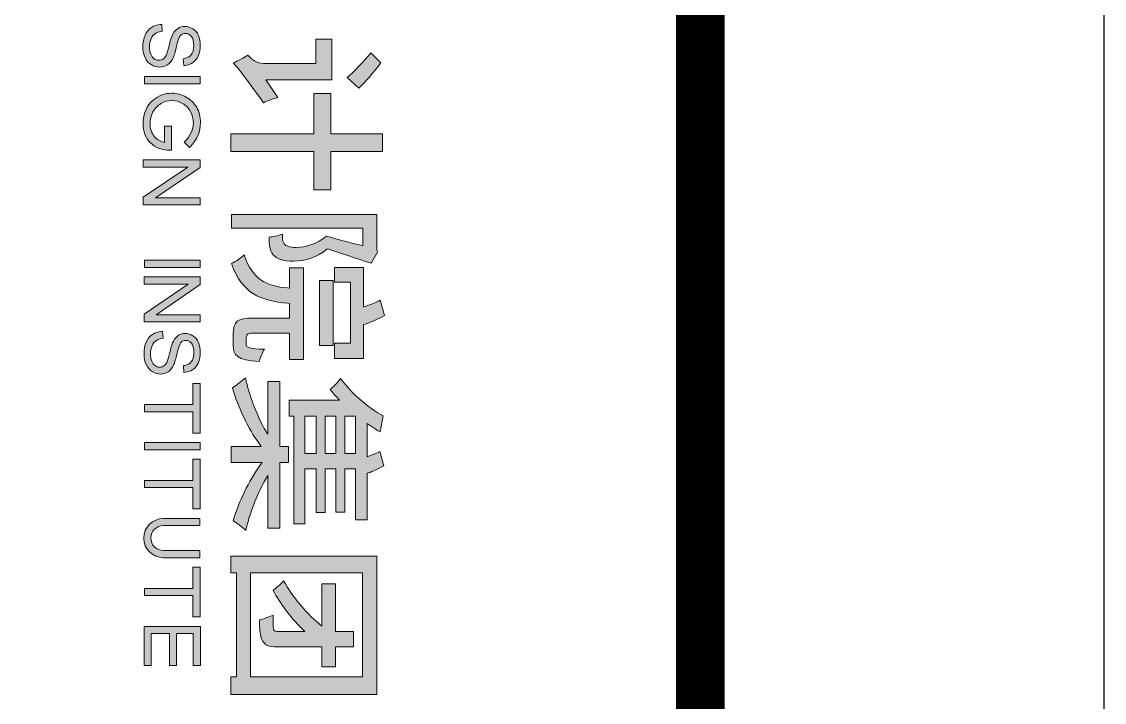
# Model space of a CAD drawing. Header units: millimetres. Extents: x 434053 to 1059003, y -2417481 to 936527.
# Drawn here: x 557161 to 558501, y -1955843 to -1955000 of the extents above; entities that cross this region are included whole.
import ezdxf

# ---------------------------------------------------------------- set-up
doc = ezdxf.new("R2010")
doc.units = ezdxf.units.MM
doc.header["$LTSCALE"] = 1000
doc.header["$MEASUREMENT"] = 0
for name, color, linetype in [('_U+56FE_U+5C42 1', 7, 'Continuous'), ('A-ANNO-TTLB', 7, 'Continuous'), ('图框层', 3, 'Continuous')]:
    doc.layers.add(name, color=color, linetype=linetype)

# ---------------------------------------------------------------- blocks, each defined once
blk = doc.blocks.new('asdfgafglogo2021h')
at = {"layer": '_U+56FE_U+5C42 1'}
h = blk.add_hatch(color=256, dxfattribs=at)
h.dxf.hatch_style = 2
h.paths.add_polyline_path([(395617.2, -17781.4), (395617.2, -17575.7), (395517.9, -17575.7), (395517.9, -17533.8), (395617.2, -17533.8), (395617.2, -17405.9), (395660.8, -17405.9), (395660.8, -17533.8), (395756, -17533.8), (395756, -17575.7), (395660.8, -17575.7), (395660.8, -17781.4)])
edge = h.paths.add_edge_path()
edge.add_spline(control_points=[(395441.6, -17775.5), (395436.7, -17763.8), (395428.7, -17749), (395422.4, -17739.5), (395433, -17731), (395443, -17716.9), (395443, -17700), (395443, -17700), (395443, -17570.8), (395443, -17570.8), (395443, -17570.8), (395382.6, -17570.8), (395382.6, -17570.8), (395382.6, -17570.8), (395382.6, -17531.3), (395382.6, -17531.3), (395382.6, -17531.3), (395483.7, -17531.3), (395483.7, -17531.3), (395483.7, -17531.3), (395483.7, -17694.9), (395483.7, -17694.9), (395483.7, -17694.9), (395527.6, -17664.8), (395527.6, -17664.8), (395530.7, -17676.7), (395535.8, -17691.2), (395540.3, -17700.6), (395474.4, -17748.2), (395452.1, -17764.9), (395441.6, -17775.5)], knot_values=[0, 0, 0, 0, 1, 1, 1, 2, 2, 2, 3, 3, 3, 4, 4, 4, 5, 5, 5, 6, 6, 6, 7, 7, 7, 8, 8, 8, 9, 9, 9, 10, 10, 10, 10], degree=3, periodic=0)
edge = h.paths.add_edge_path()
edge.add_spline(control_points=[(395477.9, -17493.4), (395463.3, -17475.9), (395438.1, -17452.7), (395417.1, -17434.8), (395417.1, -17434.8), (395441.6, -17410), (395441.6, -17410), (395465.5, -17428.8), (395490.8, -17449.3), (395504.4, -17464.5), (395504.4, -17464.5), (395477.9, -17493.4), (395477.9, -17493.4)], knot_values=[0, 0, 0, 0, 1, 1, 1, 2, 2, 2, 3, 3, 3, 4, 4, 4, 4], degree=3, periodic=0)
h = blk.add_hatch(color=256, dxfattribs=at)
h.dxf.hatch_style = 2
edge = h.paths.add_edge_path()
edge.add_spline(control_points=[(395903.4, -17543.5), (395903.4, -17543.5), (395901.8, -17541.5), (395901.8, -17541.5), (395901.8, -17541.5), (395902.7, -17539.1), (395902.7, -17539.1), (395913.3, -17509.5), (395926.3, -17470.6), (395937.5, -17434.5), (395937.5, -17434.5), (395910.2, -17418.7), (395910.2, -17418.7), (395910.2, -17418.7), (395903.8, -17420.4), (395903.8, -17420.4), (395903.8, -17420.4), (395817.1, -17420.4), (395817.1, -17420.4), (395817.1, -17420.4), (395817.1, -17780.2), (395817.1, -17780.2), (395817.1, -17780.2), (395850.7, -17780.2), (395850.7, -17780.2), (395850.7, -17780.2), (395850.7, -17454.9), (395850.7, -17454.9), (395850.7, -17454.9), (395894.5, -17454.9), (395894.5, -17454.9), (395894.5, -17454.9), (395893.1, -17460.7), (395893.1, -17460.7), (395886.3, -17488.6), (395878.5, -17520.2), (395870.6, -17544.3), (395889.4, -17568.5), (395898.6, -17593.6), (395898.6, -17621), (395898.6, -17635.7), (395895.7, -17645.1), (395889.6, -17649.6), (395885.9, -17652.4), (395881.3, -17653.8), (395876.2, -17653.8), (395876.2, -17653.8), (395873, -17654), (395871.3, -17654), (395869.5, -17654), (395867.7, -17654), (395865.5, -17653.9), (395869.9, -17664.5), (395872.5, -17676.9), (395873.2, -17686.4), (395875.1, -17686.4), (395877.1, -17686.5), (395879, -17686.5), (395884.6, -17686.5), (395889.8, -17686.2), (395894.3, -17685.4), (395904.4, -17683.7), (395910.8, -17681.3), (395915.9, -17677.2), (395927.3, -17668.7), (395932.6, -17652.5), (395932.6, -17626.4), (395932.6, -17595.8), (395923.3, -17569.5), (395903.4, -17543.5)], knot_values=[0, 0, 0, 0, 1, 1, 1, 2, 2, 2, 3, 3, 3, 4, 4, 4, 5, 5, 5, 6, 6, 6, 7, 7, 7, 8, 8, 8, 9, 9, 9, 10, 10, 10, 11, 11, 11, 12, 12, 12, 13, 13, 13, 14, 14, 14, 15, 15, 15, 16, 16, 16, 17, 17, 17, 18, 18, 18, 19, 19, 19, 20, 20, 20, 21, 21, 21, 22, 22, 22, 23, 23, 23, 23], degree=3, periodic=0)
h = blk.add_hatch(color=256, dxfattribs=at)
h.dxf.hatch_style = 2
edge = h.paths.add_edge_path()
edge.add_spline(control_points=[(395980.5, -17524.9), (395980.5, -17524.9), (395984.4, -17524.9), (395984.4, -17524.9), (395984.4, -17524.9), (395984.4, -17485.5), (395984.4, -17485.5), (395984.4, -17485.5), (396136.1, -17485.5), (396136.1, -17485.5), (396136.1, -17485.5), (396136.1, -17524.9), (396136.1, -17524.9), (396136.1, -17524.9), (396141.2, -17524.9), (396141.2, -17524.9), (396141.2, -17524.9), (396141.2, -17524.8), (396141.2, -17524.8), (396141.2, -17524.8), (396173.9, -17524.8), (396173.9, -17524.8), (396173.9, -17524.8), (396173.9, -17452.7), (396173.9, -17452.7), (396173.9, -17452.7), (396089.4, -17452.7), (396089.4, -17452.7), (396089.4, -17452.7), (396088.4, -17449.3), (396088.4, -17449.3), (396084.3, -17435.4), (396075.9, -17416.4), (396067.1, -17401), (396067.1, -17401), (396029.4, -17411.6), (396029.4, -17411.6), (396035.1, -17423.2), (396040.2, -17435.4), (396044, -17446.5), (396044, -17446.5), (396046.1, -17452.7), (396046.1, -17452.7), (396046.1, -17452.7), (395948.2, -17452.7), (395948.2, -17452.7), (395948.2, -17452.7), (395948.2, -17524.8), (395948.2, -17524.8), (395948.2, -17524.8), (395980.5, -17524.8), (395980.5, -17524.8), (395980.5, -17524.8), (395980.5, -17524.9), (395980.5, -17524.9)], knot_values=[0, 0, 0, 0, 1, 1, 1, 2, 2, 2, 3, 3, 3, 4, 4, 4, 5, 5, 5, 6, 6, 6, 7, 7, 7, 8, 8, 8, 9, 9, 9, 10, 10, 10, 11, 11, 11, 12, 12, 12, 13, 13, 13, 14, 14, 14, 15, 15, 15, 16, 16, 16, 17, 17, 17, 18, 18, 18, 18], degree=3, periodic=0)
h = blk.add_hatch(color=256, dxfattribs=at)
h.dxf.hatch_style = 2
edge = h.paths.add_edge_path()
edge.add_spline(control_points=[(396391.8, -17780.6), (396391.8, -17780.6), (396391.8, -17706.2), (396391.8, -17706.2), (396391.8, -17706.2), (396384.4, -17711.5), (396384.4, -17711.5), (396345.9, -17739.1), (396294.6, -17763.7), (396246.4, -17777.7), (396240.2, -17768.3), (396230.5, -17755.5), (396221.6, -17745.5), (396264.8, -17735.5), (396310.1, -17718.7), (396347.1, -17698.8), (396347.1, -17698.8), (396361.3, -17689.9), (396361.3, -17689.9), (396361.3, -17689.9), (396230.8, -17689.9), (396230.8, -17689.9), (396230.8, -17689.9), (396230.8, -17660), (396230.8, -17660), (396230.8, -17660), (396391.8, -17660), (396391.8, -17660), (396391.8, -17660), (396391.8, -17638.9), (396391.8, -17638.9), (396391.8, -17638.9), (396431.2, -17638.9), (396431.2, -17638.9), (396431.2, -17638.9), (396431.2, -17660), (396431.2, -17660), (396431.2, -17660), (396593.5, -17660), (396593.5, -17660), (396593.5, -17660), (396593.5, -17689.9), (396593.5, -17689.9), (396593.5, -17689.9), (396463.1, -17689.9), (396463.1, -17689.9), (396463.1, -17689.9), (396478.7, -17698.8), (396478.7, -17698.8), (396512.6, -17717.8), (396556.1, -17734.3), (396599.2, -17744.5), (396590.7, -17753.6), (396581.3, -17765.9), (396575.6, -17775.6), (396528.2, -17761.7), (396477.3, -17737.2), (396438.7, -17709.4), (396438.7, -17709.4), (396431.2, -17704.1), (396431.2, -17704.1), (396431.2, -17704.1), (396431.2, -17780.6), (396431.2, -17780.6), (396431.2, -17780.6), (396391.8, -17780.6), (396391.8, -17780.6)], knot_values=[0, 0, 0, 0, 1, 1, 1, 2, 2, 2, 3, 3, 3, 4, 4, 4, 5, 5, 5, 6, 6, 6, 7, 7, 7, 8, 8, 8, 9, 9, 9, 10, 10, 10, 11, 11, 11, 12, 12, 12, 13, 13, 13, 14, 14, 14, 15, 15, 15, 16, 16, 16, 17, 17, 17, 18, 18, 18, 19, 19, 19, 20, 20, 20, 21, 21, 21, 22, 22, 22, 22], degree=3, periodic=0)
edge = h.paths.add_edge_path()
edge.add_spline(control_points=[(396276.7, -17637), (396276.7, -17637), (396276.7, -17512.9), (396276.7, -17512.9), (396276.7, -17512.9), (396268.9, -17519.8), (396268.9, -17519.8), (396262.8, -17525.3), (396256.6, -17530.5), (396250.4, -17535.7), (396243.1, -17526.9), (396232.5, -17516.5), (396223.2, -17509.8), (396261.1, -17481.6), (396294.3, -17443.7), (396315.5, -17404.4), (396315.5, -17404.4), (396355.6, -17412), (396355.6, -17412), (396350.4, -17420.4), (396345, -17428.7), (396339.3, -17437), (396339.3, -17437), (396334.3, -17444.4), (396334.3, -17444.4), (396334.3, -17444.4), (396417, -17444.4), (396417, -17444.4), (396417, -17444.4), (396414.7, -17438.1), (396414.7, -17438.1), (396411.6, -17429.5), (396407.9, -17420.8), (396404.1, -17412.9), (396404.1, -17412.9), (396439.5, -17403), (396439.5, -17403), (396446.8, -17416.2), (396453.4, -17430.2), (396457.2, -17441.2), (396457.2, -17441.2), (396458.2, -17444.4), (396458.2, -17444.4), (396458.2, -17444.4), (396573.2, -17444.4), (396573.2, -17444.4), (396573.2, -17444.4), (396573.2, -17472.7), (396573.2, -17472.7), (396573.2, -17472.7), (396447, -17472.7), (396447, -17472.7), (396447, -17472.7), (396447, -17499.4), (396447, -17499.4), (396447, -17499.4), (396554.6, -17499.4), (396554.6, -17499.4), (396554.6, -17499.4), (396554.6, -17521.9), (396554.6, -17521.9), (396554.6, -17521.9), (396447, -17521.9), (396447, -17521.9), (396447, -17521.9), (396447, -17547.9), (396447, -17547.9), (396447, -17547.9), (396555, -17547.9), (396555, -17547.9), (396555, -17547.9), (396555, -17570.3), (396555, -17570.3), (396555, -17570.3), (396447, -17570.3), (396447, -17570.3), (396447, -17570.3), (396447, -17597.9), (396447, -17597.9), (396447, -17597.9), (396583.1, -17597.9), (396583.1, -17597.9), (396583.1, -17597.9), (396583.1, -17625.8), (396583.1, -17625.8), (396583.1, -17625.8), (396316.2, -17625.8), (396316.2, -17625.8), (396316.2, -17625.8), (396316.2, -17637), (396316.2, -17637), (396316.2, -17637), (396276.7, -17637), (396276.7, -17637)], knot_values=[0, 0, 0, 0, 1, 1, 1, 2, 2, 2, 3, 3, 3, 4, 4, 4, 5, 5, 5, 6, 6, 6, 7, 7, 7, 8, 8, 8, 9, 9, 9, 10, 10, 10, 11, 11, 11, 12, 12, 12, 13, 13, 13, 14, 14, 14, 15, 15, 15, 16, 16, 16, 17, 17, 17, 18, 18, 18, 19, 19, 19, 20, 20, 20, 21, 21, 21, 22, 22, 22, 23, 23, 23, 24, 24, 24, 25, 25, 25, 26, 26, 26, 27, 27, 27, 28, 28, 28, 29, 29, 29, 30, 30, 30, 31, 31, 31, 31], degree=3, periodic=0)
h.paths.add_polyline_path([(396316.2, -17597.9), (396409.2, -17597.9), (396409.2, -17570.3), (396316.2, -17570.3)])
h.paths.add_polyline_path([(396316.2, -17547.9), (396409.2, -17547.9), (396409.2, -17521.9), (396316.2, -17521.9)])
h.paths.add_polyline_path([(396316.2, -17499.4), (396409.2, -17499.4), (396409.2, -17472.7), (396316.2, -17472.7)])
h = blk.add_hatch(color=256, dxfattribs=at)
h.dxf.hatch_style = 2
h.paths.add_polyline_path([(396961.6, -17781.8), (396961.6, -17767.3), (396704.3, -17767.3), (396704.3, -17781.8), (396662.8, -17781.8), (396662.8, -17420), (397005.6, -17420), (397005.6, -17781.8)])
h.paths.add_polyline_path([(396704.3, -17732.5), (396961.6, -17732.5), (396961.6, -17455.7), (396704.3, -17455.7)])
edge = h.paths.add_edge_path()
edge.add_spline(control_points=[(396820.9, -17710.7), (396818.6, -17700.2), (396813.8, -17687.1), (396808.9, -17676.5), (396815.3, -17676.8), (396821.4, -17676.9), (396826.5, -17676.9), (396831.9, -17676.9), (396836.1, -17676.7), (396838.5, -17676.6), (396838.5, -17676.6), (396838.5, -17676.6), (396838.6, -17676.6), (396843.6, -17676.6), (396849.8, -17675.3), (396849.8, -17665.7), (396849.8, -17665.7), (396849.8, -17598.4), (396849.8, -17598.4), (396849.8, -17598.4), (396841.8, -17606.5), (396841.8, -17606.5), (396814.9, -17633.4), (396780.9, -17658.9), (396748.1, -17677), (396742.3, -17669.2), (396733, -17658.8), (396724.2, -17650.8), (396763.6, -17628.8), (396801.8, -17597.4), (396829.7, -17564), (396829.7, -17564), (396836.2, -17556.3), (396836.2, -17556.3), (396836.2, -17556.3), (396731.5, -17556.3), (396731.5, -17556.3), (396731.5, -17556.3), (396731.5, -17522.2), (396731.5, -17522.2), (396731.5, -17522.2), (396849.8, -17522.2), (396849.8, -17522.2), (396849.8, -17522.2), (396849.8, -17477.5), (396849.8, -17477.5), (396849.8, -17477.5), (396887.6, -17477.5), (396887.6, -17477.5), (396887.6, -17477.5), (396887.6, -17522.2), (396887.6, -17522.2), (396887.6, -17522.2), (396937.3, -17522.2), (396937.3, -17522.2), (396937.3, -17522.2), (396937.3, -17556.3), (396937.3, -17556.3), (396937.3, -17556.3), (396887.6, -17556.3), (396887.6, -17556.3), (396887.6, -17556.3), (396887.6, -17666.1), (396887.6, -17666.1), (396887.6, -17688.5), (396884.2, -17696.8), (396872.4, -17702.9), (396859.9, -17709.7), (396842.4, -17710.6), (396820.9, -17710.7)], knot_values=[0, 0, 0, 0, 1, 1, 1, 2, 2, 2, 3, 3, 3, 4, 4, 4, 5, 5, 5, 6, 6, 6, 7, 7, 7, 8, 8, 8, 9, 9, 9, 10, 10, 10, 11, 11, 11, 12, 12, 12, 13, 13, 13, 14, 14, 14, 15, 15, 15, 16, 16, 16, 17, 17, 17, 18, 18, 18, 19, 19, 19, 20, 20, 20, 21, 21, 21, 22, 22, 22, 23, 23, 23, 23], degree=3, periodic=0)
h = blk.add_hatch(color=256, dxfattribs=at)
h.dxf.hatch_style = 2
h.paths.add_polyline_path([(396141.2, -17528.4), (396136.1, -17528.4), (396136.1, -17528.4), (395984.4, -17528.4), (395984.4, -17528.4), (395980.5, -17528.4), (395980.5, -17561.7), (396141.2, -17561.7)])
h = blk.add_hatch(color=256, dxfattribs=at)
h.dxf.hatch_style = 2
edge = h.paths.add_edge_path()
edge.add_spline(control_points=[(396150.8, -17698.5), (396149.9, -17734.3), (396147.7, -17743.6), (396137.2, -17743.6), (396137.2, -17743.6), (396122.3, -17743.6), (396122.3, -17743.6), (396111, -17743.6), (396111, -17735.3), (396111, -17725.7), (396111, -17725.7), (396111, -17636.1), (396111, -17636.1), (396111, -17636.1), (396176, -17636.1), (396176, -17636.1), (396176, -17636.1), (396176, -17601.7), (396176, -17601.7), (396176, -17601.7), (395949.5, -17601.7), (395949.5, -17601.7), (395949.5, -17601.7), (395949.5, -17636.1), (395949.5, -17636.1), (395949.5, -17636.1), (395999.6, -17636.1), (395999.6, -17636.1), (395999.6, -17636.1), (395999.1, -17641.3), (395999.1, -17641.3), (395994.2, -17693), (395978.9, -17727.5), (395917.3, -17748.6), (395925.2, -17757.3), (395933.9, -17769.7), (395938.7, -17780.2), (396012.7, -17753.3), (396030.9, -17708.3), (396036.9, -17640.4), (396036.9, -17640.4), (396037.3, -17636.1), (396037.3, -17636.1), (396037.3, -17636.1), (396073.6, -17636.1), (396073.6, -17636.1), (396073.6, -17636.1), (396073.6, -17725.3), (396073.6, -17725.3), (396073.6, -17765.7), (396081.5, -17775.6), (396113.6, -17775.6), (396113.6, -17775.6), (396142.2, -17775.6), (396142.2, -17775.6), (396165.4, -17775.6), (396177.4, -17765.9), (396181.5, -17711.4), (396171.7, -17708.3), (396159.8, -17703.8), (396150.8, -17698.5)], knot_values=[0, 0, 0, 0, 1, 1, 1, 2, 2, 2, 3, 3, 3, 4, 4, 4, 5, 5, 5, 6, 6, 6, 7, 7, 7, 8, 8, 8, 9, 9, 9, 10, 10, 10, 11, 11, 11, 12, 12, 12, 13, 13, 13, 14, 14, 14, 15, 15, 15, 16, 16, 16, 17, 17, 17, 18, 18, 18, 19, 19, 19, 20, 20, 20, 20], degree=3, periodic=0)
h = blk.add_hatch(color=256, dxfattribs=at)
h.dxf.hatch_style = 2
edge = h.paths.add_edge_path()
edge.add_spline(control_points=[(395429.6, -17924.6), (395424.3, -17922), (395414.4, -17919.1), (395400.3, -17915.8), (395385.9, -17912.4), (395377.3, -17909.2), (395373.9, -17906), (395370.5, -17902.7), (395368.8, -17898.7), (395368.8, -17893.8), (395368.8, -17888.1), (395371.2, -17883.3), (395376, -17879.2), (395380.9, -17875.2), (395388.4, -17873.2), (395399.1, -17873.2), (395409.1, -17873.2), (395416.9, -17875.4), (395422, -17879.8), (395426.6, -17883.7), (395429.5, -17889.3), (395430.8, -17896.5), (395430.8, -17896.5), (395431.3, -17899.5), (395431.3, -17899.5), (395431.3, -17899.5), (395448.3, -17898.2), (395448.3, -17898.2), (395448.3, -17898.2), (395448, -17894.7), (395448, -17894.7), (395447.2, -17888), (395445.2, -17882.1), (395441.7, -17876.5), (395437.7, -17870.2), (395431.9, -17865.3), (395424.4, -17862), (395416.9, -17858.7), (395408.2, -17857.1), (395398.4, -17857.1), (395389.5, -17857.1), (395381.3, -17858.6), (395374, -17861.8), (395366.7, -17864.9), (395361.1, -17869.5), (395357.3, -17875.6), (395353.6, -17881.6), (395351.7, -17888.1), (395351.7, -17895), (395351.7, -17901.4), (395353.2, -17907), (395356.3, -17912.1), (395359.4, -17917.2), (395364.1, -17921.5), (395370.5, -17925), (395375.3, -17927.6), (395383.7, -17930.4), (395396.1, -17933.6), (395408.1, -17936.5), (395416, -17938.8), (395419.6, -17940.2), (395425, -17942.4), (395429, -17945.1), (395431.4, -17948.3), (395433.8, -17951.5), (395435.1, -17955.3), (395435.1, -17959.6), (395435.1, -17963.8), (395433.8, -17967.8), (395431.3, -17971.4), (395428.8, -17975), (395425, -17977.8), (395419.9, -17979.9), (395414.9, -17981.9), (395409, -17982.9), (395402.4, -17982.9), (395394.9, -17982.9), (395388.1, -17981.6), (395382.1, -17978.9), (395376.2, -17976.2), (395371.7, -17972.6), (395368.9, -17968.2), (395366.4, -17964.5), (395364.8, -17959.8), (395363.8, -17954.3), (395363.8, -17954.3), (395363.2, -17951.2), (395363.2, -17951.2), (395363.2, -17951.2), (395346.5, -17952.7), (395346.5, -17952.7), (395346.5, -17952.7), (395346.8, -17956.2), (395346.8, -17956.2), (395347.5, -17964), (395349.9, -17971.2), (395353.9, -17977.5), (395358.6, -17984.9), (395364.8, -17990.2), (395373, -17993.9), (395381, -17997.5), (395391.1, -17999.3), (395403.1, -17999.3), (395412.6, -17999.3), (395421.2, -17997.5), (395428.7, -17993.9), (395436.3, -17990.3), (395442.1, -17985.2), (395446.1, -17978.8), (395450.1, -17972.4), (395452.2, -17965.4), (395452.2, -17958.1), (395452.2, -17950.7), (395450.3, -17944.2), (395446.7, -17938.6), (395443, -17932.9), (395437.2, -17928.2), (395429.6, -17924.6)], knot_values=[0, 0, 0, 0, 1, 1, 1, 2, 2, 2, 3, 3, 3, 4, 4, 4, 5, 5, 5, 6, 6, 6, 7, 7, 7, 8, 8, 8, 9, 9, 9, 10, 10, 10, 11, 11, 11, 12, 12, 12, 13, 13, 13, 14, 14, 14, 15, 15, 15, 16, 16, 16, 17, 17, 17, 18, 18, 18, 19, 19, 19, 20, 20, 20, 21, 21, 21, 22, 22, 22, 23, 23, 23, 24, 24, 24, 25, 25, 25, 26, 26, 26, 27, 27, 27, 28, 28, 28, 29, 29, 29, 30, 30, 30, 31, 31, 31, 32, 32, 32, 33, 33, 33, 34, 34, 34, 35, 35, 35, 36, 36, 36, 37, 37, 37, 38, 38, 38, 39, 39, 39, 39], degree=3, periodic=0)
h = blk.add_hatch(color=256, dxfattribs=at)
h.dxf.hatch_style = 2
h.paths.add_polyline_path([(395475.7, -17995.6), (395493.3, -17995.6), (395493.3, -17857.8), (395475.7, -17857.8)])
h = blk.add_hatch(color=256, dxfattribs=at)
h.dxf.hatch_style = 2
edge = h.paths.add_edge_path()
edge.add_spline(control_points=[(395598.2, -17945.3), (395598.2, -17945.3), (395638.8, -17945.3), (395638.8, -17945.3), (395636.7, -17956.1), (395631.5, -17964.8), (395623.1, -17971.3), (395614.5, -17978.1), (395604, -17981.5), (395591.8, -17981.5), (395581.4, -17981.5), (395571.7, -17979.1), (395562.9, -17974.2), (395554.4, -17969.5), (395547.5, -17962.9), (395542.5, -17954.5), (395537.4, -17946.1), (395534.9, -17937.2), (395534.9, -17927.3), (395534.9, -17918.2), (395537.3, -17909.4), (395542.1, -17901.1), (395546.9, -17892.8), (395553.6, -17886.3), (395562.6, -17881.4), (395571.1, -17876.7), (395580.3, -17874.3), (395590, -17874.3), (395607, -17874.3), (395622.7, -17881.4), (395636.7, -17895.5), (395636.7, -17895.5), (395638.4, -17897.1), (395638.4, -17897.1), (395638.4, -17897.1), (395651.5, -17884.2), (395651.5, -17884.2), (395651.5, -17884.2), (395649.8, -17882.5), (395649.8, -17882.5), (395632.1, -17865.3), (395611.8, -17856.6), (395589.5, -17856.6), (395575.8, -17856.6), (395563.3, -17859.8), (395552.3, -17866), (395541.4, -17872.1), (395532.7, -17880.8), (395526.4, -17891.8), (395520.1, -17902.8), (395516.9, -17914.9), (395516.9, -17927.6), (395516.9, -17944.8), (395522.5, -17960.1), (395533.4, -17973.2), (395547.6, -17990.1), (395567.1, -17998.7), (395591.4, -17998.7), (395611.7, -17998.7), (395628, -17992.5), (395640, -17980.1), (395651.9, -17967.8), (395657.9, -17951.1), (395658.1, -17930.3), (395658.1, -17930.3), (395658.1, -17928), (395658.1, -17928), (395658.1, -17928), (395598.2, -17928), (395598.2, -17928), (395598.2, -17928), (395598.2, -17945.3), (395598.2, -17945.3)], knot_values=[0, 0, 0, 0, 1, 1, 1, 2, 2, 2, 3, 3, 3, 4, 4, 4, 5, 5, 5, 6, 6, 6, 7, 7, 7, 8, 8, 8, 9, 9, 9, 10, 10, 10, 11, 11, 11, 12, 12, 12, 13, 13, 13, 14, 14, 14, 15, 15, 15, 16, 16, 16, 17, 17, 17, 18, 18, 18, 19, 19, 19, 20, 20, 20, 21, 21, 21, 22, 22, 22, 23, 23, 23, 24, 24, 24, 24], degree=3, periodic=0)
h = blk.add_hatch(color=256, dxfattribs=at)
h.dxf.hatch_style = 2
h.paths.add_polyline_path([(395775.6, -17968.3), (395701.1, -17857.8), (395681.8, -17857.8), (395681.8, -17998.7), (395699.8, -17998.7), (395699.8, -17888.1), (395774.4, -17998.7), (395793.6, -17998.7), (395793.6, -17857.8), (395775.6, -17857.8)])
h = blk.add_hatch(color=256, dxfattribs=at)
h.dxf.hatch_style = 2
h.paths.add_polyline_path([(395930.4, -17995.6), (395948, -17995.6), (395948, -17857.8), (395930.4, -17857.8)])
h = blk.add_hatch(color=256, dxfattribs=at)
h.dxf.hatch_style = 2
h.paths.add_polyline_path([(396065.3, -17966.2), (395990.8, -17857.8), (395971.5, -17857.8), (395971.5, -17996), (395989.5, -17996), (395989.5, -17887.5), (396064.1, -17996), (396083.3, -17996), (396083.3, -17857.8), (396065.3, -17857.8)])
h = blk.add_hatch(color=256, dxfattribs=at)
h.dxf.hatch_style = 2
edge = h.paths.add_edge_path()
edge.add_spline(control_points=[(396189.5, -17923.1), (396184.1, -17920.6), (396174.3, -17917.7), (396160.3, -17914.5), (396145.9, -17911.2), (396137.3, -17908), (396133.9, -17905), (396130.5, -17901.8), (396128.8, -17897.9), (396128.8, -17893), (396128.8, -17887.5), (396131.2, -17882.8), (396136, -17878.8), (396140.9, -17874.9), (396148.4, -17872.9), (396159.1, -17872.9), (396169.2, -17872.9), (396176.9, -17875.1), (396182.1, -17879.4), (396186.6, -17883.2), (396189.5, -17888.7), (396190.8, -17895.7), (396190.8, -17895.7), (396191.3, -17898.7), (396191.3, -17898.7), (396191.3, -17898.7), (396208.4, -17897.5), (396208.4, -17897.5), (396208.4, -17897.5), (396207.9, -17893.9), (396207.9, -17893.9), (396207.2, -17887.3), (396205.2, -17881.5), (396201.7, -17876.1), (396197.7, -17869.9), (396191.9, -17865.1), (396184.4, -17861.9), (396176.8, -17858.7), (396168.1, -17857.1), (396158.4, -17857.1), (396149.5, -17857.1), (396141.3, -17858.6), (396134, -17861.7), (396126.8, -17864.7), (396121.2, -17869.2), (396117.4, -17875.2), (396113.6, -17881.1), (396111.7, -17887.5), (396111.7, -17894.2), (396111.7, -17900.5), (396113.2, -17906), (396116.3, -17911), (396119.4, -17916), (396124.1, -17920.2), (396130.5, -17923.6), (396135.4, -17926.3), (396144, -17929.1), (396156.1, -17932), (396168.2, -17935), (396176.1, -17937.2), (396179.6, -17938.6), (396185.1, -17940.7), (396189.1, -17943.3), (396191.4, -17946.5), (396193.8, -17949.6), (396195.1, -17953.3), (396195.1, -17957.5), (396195.1, -17961.6), (396193.8, -17965.5), (396191.3, -17969), (396188.8, -17972.5), (396185, -17975.3), (396179.9, -17977.3), (396174.9, -17979.3), (396169, -17980.3), (396162.3, -17980.3), (396154.9, -17980.3), (396148.1, -17978.9), (396142.1, -17976.3), (396136.2, -17973.7), (396131.7, -17970.2), (396128.8, -17965.8), (396126.4, -17962.2), (396124.7, -17957.7), (396123.8, -17952.3), (396123.8, -17952.3), (396123.2, -17949.2), (396123.2, -17949.2), (396123.2, -17949.2), (396106.5, -17950.7), (396106.5, -17950.7), (396106.5, -17950.7), (396106.8, -17954.1), (396106.8, -17954.1), (396107.5, -17961.9), (396109.9, -17968.9), (396113.9, -17975), (396118.5, -17982.2), (396124.8, -17987.5), (396133, -17991.1), (396141, -17994.6), (396151.1, -17996.4), (396163.2, -17996.4), (396172.7, -17996.4), (396181.3, -17994.6), (396188.7, -17991.1), (396196.3, -17987.6), (396202.1, -17982.6), (396206.1, -17976.3), (396210.1, -17970), (396212.2, -17963.1), (396212.2, -17956), (396212.2, -17948.8), (396210.3, -17942.4), (396206.7, -17936.9), (396203, -17931.3), (396197.2, -17926.7), (396189.5, -17923.1)], knot_values=[0, 0, 0, 0, 1, 1, 1, 2, 2, 2, 3, 3, 3, 4, 4, 4, 5, 5, 5, 6, 6, 6, 7, 7, 7, 8, 8, 8, 9, 9, 9, 10, 10, 10, 11, 11, 11, 12, 12, 12, 13, 13, 13, 14, 14, 14, 15, 15, 15, 16, 16, 16, 17, 17, 17, 18, 18, 18, 19, 19, 19, 20, 20, 20, 21, 21, 21, 22, 22, 22, 23, 23, 23, 24, 24, 24, 25, 25, 25, 26, 26, 26, 27, 27, 27, 28, 28, 28, 29, 29, 29, 30, 30, 30, 31, 31, 31, 32, 32, 32, 33, 33, 33, 34, 34, 34, 35, 35, 35, 36, 36, 36, 37, 37, 37, 38, 38, 38, 39, 39, 39, 39], degree=3, periodic=0)
h = blk.add_hatch(color=256, dxfattribs=at)
h.dxf.hatch_style = 2
h.paths.add_polyline_path([(396235.2, -17875.4), (396288, -17875.4), (396288, -17995.6), (396305.6, -17995.6), (396305.6, -17875.4), (396358.3, -17875.4), (396358.3, -17857.8), (396235.2, -17857.8)])
h = blk.add_hatch(color=256, dxfattribs=at)
h.dxf.hatch_style = 2
h.paths.add_polyline_path([(396381.8, -17995.6), (396399.5, -17995.6), (396399.5, -17857.8), (396381.8, -17857.8)])
h = blk.add_hatch(color=256, dxfattribs=at)
h.dxf.hatch_style = 2
h.paths.add_polyline_path([(396423, -17875.4), (396475.7, -17875.4), (396475.7, -17995.6), (396493.3, -17995.6), (396493.3, -17875.4), (396546.1, -17875.4), (396546.1, -17857.8), (396423, -17857.8)])
h = blk.add_hatch(color=256, dxfattribs=at)
h.dxf.hatch_style = 2
edge = h.paths.add_edge_path()
edge.add_spline(control_points=[(396649.3, -17948.5), (396649.3, -17965.6), (396635.4, -17979.5), (396618.3, -17979.5), (396601.3, -17979.5), (396587.4, -17965.6), (396587.4, -17948.5), (396587.4, -17948.5), (396587.4, -17858.2), (396587.4, -17858.2), (396587.4, -17858.2), (396569.8, -17858.2), (396569.8, -17858.2), (396569.8, -17858.2), (396569.8, -17948.5), (396569.8, -17948.5), (396569.8, -17975.3), (396591.5, -17997.1), (396618.3, -17997.1), (396645.1, -17997.1), (396666.9, -17975.3), (396666.9, -17948.5), (396666.9, -17948.5), (396666.9, -17858.2), (396666.9, -17858.2), (396666.9, -17858.2), (396649.3, -17858.2), (396649.3, -17858.2), (396649.3, -17858.2), (396649.3, -17948.5), (396649.3, -17948.5)], knot_values=[0, 0, 0, 0, 1, 1, 1, 2, 2, 2, 3, 3, 3, 4, 4, 4, 5, 5, 5, 6, 6, 6, 7, 7, 7, 8, 8, 8, 9, 9, 9, 10, 10, 10, 10], degree=3, periodic=0)
h = blk.add_hatch(color=256, dxfattribs=at)
h.dxf.hatch_style = 2
h.paths.add_polyline_path([(396690.5, -17875.4), (396743.3, -17875.4), (396743.3, -17995.6), (396760.9, -17995.6), (396760.9, -17875.4), (396813.7, -17875.4), (396813.7, -17857.8), (396690.5, -17857.8)])
h = blk.add_hatch(color=256, dxfattribs=at)
h.dxf.hatch_style = 2
h.paths.add_polyline_path([(396934.2, -17874.6), (396934.2, -17856.9), (396837.1, -17856.9), (396837.1, -17996.3), (396934.2, -17996.3), (396934.2, -17978.7), (396854.7, -17978.7), (396854.7, -17933.6), (396934.2, -17933.6), (396934.2, -17916), (396854.7, -17916), (396854.7, -17874.6)])
at = {"layer": '_U+56FE_U+5C42 1', "lineweight": 0}
for p, q in [((395617.2, -17533.8), (395617.2, -17405.9)), ((395617.2, -17405.9), (395660.8, -17405.9)), ((395660.8, -17405.9), (395660.8, -17533.8)), ((396662.8, -17781.8), (396662.8, -17420)), ((396662.8, -17420), (397005.6, -17420)), ((397005.6, -17420), (397005.6, -17781.8)), ((396409.2, -17472.7), (396316.2, -17472.7)), ((396316.2, -17472.7), (396316.2, -17499.4)), ((396409.2, -17499.4), (396409.2, -17472.7)), ((396961.6, -17455.7), (396704.3, -17455.7)), ((396704.3, -17455.7), (396704.3, -17732.5)), ((396961.6, -17732.5), (396961.6, -17455.7)), ((396316.2, -17499.4), (396409.2, -17499.4)), ((396409.2, -17521.9), (396316.2, -17521.9)), ((396316.2, -17521.9), (396316.2, -17547.9)), ((396409.2, -17547.9), (396409.2, -17521.9)), ((395517.9, -17575.7), (395517.9, -17533.8)), ((395517.9, -17533.8), (395617.2, -17533.8)), ((395660.8, -17533.8), (395756, -17533.8)), ((395756, -17533.8), (395756, -17575.7)), ((396316.2, -17547.9), (396409.2, -17547.9)), ((395617.2, -17575.7), (395517.9, -17575.7)), ((395617.2, -17781.4), (395617.2, -17575.7)), ((395756, -17575.7), (395660.8, -17575.7)), ((395660.8, -17575.7), (395660.8, -17781.4)), ((396409.2, -17570.3), (396316.2, -17570.3)), ((396316.2, -17570.3), (396316.2, -17597.9)), ((396409.2, -17597.9), (396409.2, -17570.3)), ((396316.2, -17597.9), (396409.2, -17597.9)), ((396704.3, -17732.5), (396961.6, -17732.5)), ((396961.6, -17767.3), (396704.3, -17767.3)), ((396704.3, -17767.3), (396704.3, -17781.8)), ((396961.6, -17781.8), (396961.6, -17767.3)), ((395660.8, -17781.4), (395617.2, -17781.4)), ((396704.3, -17781.8), (396662.8, -17781.8)), ((397005.6, -17781.8), (396961.6, -17781.8))]:
    blk.add_line(p, q, dxfattribs=at)
for points in [[(396141.2, -17528.4), (396136.1, -17528.4), (396136.1, -17528.4), (395984.4, -17528.4), (395984.4, -17528.4), (395980.5, -17528.4), (395980.5, -17561.7), (396141.2, -17561.7), (396141.2, -17528.4)], [(395475.7, -17995.6), (395493.3, -17995.6), (395493.3, -17857.8), (395475.7, -17857.8), (395475.7, -17995.6)], [(395775.6, -17968.3), (395701.1, -17857.8), (395681.8, -17857.8), (395681.8, -17998.7), (395699.8, -17998.7), (395699.8, -17888.1), (395774.4, -17998.7), (395793.6, -17998.7), (395793.6, -17857.8), (395775.6, -17857.8), (395775.6, -17968.3)], [(395930.4, -17995.6), (395948, -17995.6), (395948, -17857.8), (395930.4, -17857.8), (395930.4, -17995.6)], [(396065.3, -17966.2), (395990.8, -17857.8), (395971.5, -17857.8), (395971.5, -17996), (395989.5, -17996), (395989.5, -17887.5), (396064.1, -17996), (396083.3, -17996), (396083.3, -17857.8), (396065.3, -17857.8), (396065.3, -17966.2)], [(396235.2, -17875.4), (396288, -17875.4), (396288, -17995.6), (396305.6, -17995.6), (396305.6, -17875.4), (396358.3, -17875.4), (396358.3, -17857.8), (396235.2, -17857.8), (396235.2, -17875.4)], [(396381.8, -17995.6), (396399.5, -17995.6), (396399.5, -17857.8), (396381.8, -17857.8), (396381.8, -17995.6)], [(396423, -17875.4), (396475.7, -17875.4), (396475.7, -17995.6), (396493.3, -17995.6), (396493.3, -17875.4), (396546.1, -17875.4), (396546.1, -17857.8), (396423, -17857.8), (396423, -17875.4)], [(396690.5, -17875.4), (396743.3, -17875.4), (396743.3, -17995.6), (396760.9, -17995.6), (396760.9, -17875.4), (396813.7, -17875.4), (396813.7, -17857.8), (396690.5, -17857.8), (396690.5, -17875.4)], [(396934.2, -17874.6), (396934.2, -17856.9), (396837.1, -17856.9), (396837.1, -17996.3), (396934.2, -17996.3), (396934.2, -17978.7), (396854.7, -17978.7), (396854.7, -17933.6), (396934.2, -17933.6), (396934.2, -17916), (396854.7, -17916), (396854.7, -17874.6), (396934.2, -17874.6)]]:
    blk.add_lwpolyline(points, dxfattribs=at)
for points in [[(395417.1, -17434.8), (395417.1, -17434.8), (395441.6, -17410), (395441.6, -17410)], [(395441.6, -17410), (395465.5, -17428.8), (395490.8, -17449.3), (395504.4, -17464.5)], [(396223.2, -17509.8), (396261.1, -17481.6), (396294.3, -17443.7), (396315.5, -17404.4)], [(396315.5, -17404.4), (396315.5, -17404.4), (396355.6, -17412), (396355.6, -17412)], [(396355.6, -17412), (396350.4, -17420.4), (396345, -17428.7), (396339.3, -17437)], [(396404.1, -17412.9), (396404.1, -17412.9), (396439.5, -17403), (396439.5, -17403)], [(396414.7, -17438.1), (396411.6, -17429.5), (396407.9, -17420.8), (396404.1, -17412.9)], [(396439.5, -17403), (396446.8, -17416.2), (396453.4, -17430.2), (396457.2, -17441.2)], [(395477.9, -17493.4), (395463.3, -17475.9), (395438.1, -17452.7), (395417.1, -17434.8)], [(396339.3, -17437), (396339.3, -17437), (396334.3, -17444.4), (396334.3, -17444.4)], [(396334.3, -17444.4), (396334.3, -17444.4), (396417, -17444.4), (396417, -17444.4)], [(396417, -17444.4), (396417, -17444.4), (396414.7, -17438.1), (396414.7, -17438.1)], [(396457.2, -17441.2), (396457.2, -17441.2), (396458.2, -17444.4), (396458.2, -17444.4)], [(396458.2, -17444.4), (396458.2, -17444.4), (396573.2, -17444.4), (396573.2, -17444.4)], [(396573.2, -17444.4), (396573.2, -17444.4), (396573.2, -17472.7), (396573.2, -17472.7)], [(395504.4, -17464.5), (395504.4, -17464.5), (395477.9, -17493.4), (395477.9, -17493.4)], [(396573.2, -17472.7), (396573.2, -17472.7), (396447, -17472.7), (396447, -17472.7)], [(396447, -17472.7), (396447, -17472.7), (396447, -17499.4), (396447, -17499.4)], [(396447, -17499.4), (396447, -17499.4), (396554.6, -17499.4), (396554.6, -17499.4)], [(396554.6, -17499.4), (396554.6, -17499.4), (396554.6, -17521.9), (396554.6, -17521.9)], [(396849.8, -17522.2), (396849.8, -17522.2), (396849.8, -17477.5), (396849.8, -17477.5)], [(396849.8, -17477.5), (396849.8, -17477.5), (396887.6, -17477.5), (396887.6, -17477.5)], [(396887.6, -17477.5), (396887.6, -17477.5), (396887.6, -17522.2), (396887.6, -17522.2)], [(396250.4, -17535.7), (396243.1, -17526.9), (396232.5, -17516.5), (396223.2, -17509.8)], [(396268.9, -17519.8), (396262.8, -17525.3), (396256.6, -17530.5), (396250.4, -17535.7)], [(396276.7, -17512.9), (396276.7, -17512.9), (396268.9, -17519.8), (396268.9, -17519.8)], [(396276.7, -17637), (396276.7, -17637), (396276.7, -17512.9), (396276.7, -17512.9)], [(396554.6, -17521.9), (396554.6, -17521.9), (396447, -17521.9), (396447, -17521.9)], [(396447, -17521.9), (396447, -17521.9), (396447, -17547.9), (396447, -17547.9)], [(396731.5, -17556.3), (396731.5, -17556.3), (396731.5, -17522.2), (396731.5, -17522.2)], [(396731.5, -17522.2), (396731.5, -17522.2), (396849.8, -17522.2), (396849.8, -17522.2)], [(396887.6, -17522.2), (396887.6, -17522.2), (396937.3, -17522.2), (396937.3, -17522.2)], [(396937.3, -17522.2), (396937.3, -17522.2), (396937.3, -17556.3), (396937.3, -17556.3)], [(395382.6, -17570.8), (395382.6, -17570.8), (395382.6, -17531.3), (395382.6, -17531.3)], [(395382.6, -17531.3), (395382.6, -17531.3), (395483.7, -17531.3), (395483.7, -17531.3)], [(395483.7, -17531.3), (395483.7, -17531.3), (395483.7, -17694.9), (395483.7, -17694.9)], [(396447, -17547.9), (396447, -17547.9), (396555, -17547.9), (396555, -17547.9)], [(396555, -17547.9), (396555, -17547.9), (396555, -17570.3), (396555, -17570.3)], [(395443, -17570.8), (395443, -17570.8), (395382.6, -17570.8), (395382.6, -17570.8)], [(395443, -17700), (395443, -17700), (395443, -17570.8), (395443, -17570.8)], [(396555, -17570.3), (396555, -17570.3), (396447, -17570.3), (396447, -17570.3)], [(396447, -17570.3), (396447, -17570.3), (396447, -17597.9), (396447, -17597.9)], [(396724.2, -17650.8), (396763.6, -17628.8), (396801.8, -17597.4), (396829.7, -17564)], [(396836.2, -17556.3), (396836.2, -17556.3), (396731.5, -17556.3), (396731.5, -17556.3)], [(396829.7, -17564), (396829.7, -17564), (396836.2, -17556.3), (396836.2, -17556.3)], [(396937.3, -17556.3), (396937.3, -17556.3), (396887.6, -17556.3), (396887.6, -17556.3)], [(396887.6, -17556.3), (396887.6, -17556.3), (396887.6, -17666.1), (396887.6, -17666.1)], [(396447, -17597.9), (396447, -17597.9), (396583.1, -17597.9), (396583.1, -17597.9)], [(396583.1, -17597.9), (396583.1, -17597.9), (396583.1, -17625.8), (396583.1, -17625.8)], [(396841.8, -17606.5), (396814.9, -17633.4), (396780.9, -17658.9), (396748.1, -17677)], [(396849.8, -17598.4), (396849.8, -17598.4), (396841.8, -17606.5), (396841.8, -17606.5)], [(396849.8, -17665.7), (396849.8, -17665.7), (396849.8, -17598.4), (396849.8, -17598.4)], [(396583.1, -17625.8), (396583.1, -17625.8), (396316.2, -17625.8), (396316.2, -17625.8)], [(396316.2, -17625.8), (396316.2, -17625.8), (396316.2, -17637), (396316.2, -17637)], [(396230.8, -17689.9), (396230.8, -17689.9), (396230.8, -17660), (396230.8, -17660)], [(396230.8, -17660), (396230.8, -17660), (396391.8, -17660), (396391.8, -17660)], [(396316.2, -17637), (396316.2, -17637), (396276.7, -17637), (396276.7, -17637)], [(396391.8, -17660), (396391.8, -17660), (396391.8, -17638.9), (396391.8, -17638.9)], [(396391.8, -17638.9), (396391.8, -17638.9), (396431.2, -17638.9), (396431.2, -17638.9)], [(396431.2, -17638.9), (396431.2, -17638.9), (396431.2, -17660), (396431.2, -17660)], [(396431.2, -17660), (396431.2, -17660), (396593.5, -17660), (396593.5, -17660)], [(396593.5, -17660), (396593.5, -17660), (396593.5, -17689.9), (396593.5, -17689.9)], [(396748.1, -17677), (396742.3, -17669.2), (396733, -17658.8), (396724.2, -17650.8)], [(395483.7, -17694.9), (395483.7, -17694.9), (395527.6, -17664.8), (395527.6, -17664.8)], [(395527.6, -17664.8), (395530.7, -17676.7), (395535.8, -17691.2), (395540.3, -17700.6)], [(396820.9, -17710.7), (396818.6, -17700.2), (396813.8, -17687.1), (396808.9, -17676.5)], [(396887.6, -17666.1), (396887.6, -17688.5), (396884.2, -17696.8), (396872.4, -17702.9)], [(395422.4, -17739.5), (395433, -17731), (395443, -17716.9), (395443, -17700)], [(395540.3, -17700.6), (395474.4, -17748.2), (395452.1, -17764.9), (395441.6, -17775.5)], [(396221.6, -17745.5), (396264.8, -17735.5), (396310.1, -17718.7), (396347.1, -17698.8)], [(396361.3, -17689.9), (396361.3, -17689.9), (396230.8, -17689.9), (396230.8, -17689.9)], [(396384.4, -17711.5), (396345.9, -17739.1), (396294.6, -17763.7), (396246.4, -17777.7)], [(396347.1, -17698.8), (396347.1, -17698.8), (396361.3, -17689.9), (396361.3, -17689.9)], [(396391.8, -17706.2), (396391.8, -17706.2), (396384.4, -17711.5), (396384.4, -17711.5)], [(396391.8, -17780.6), (396391.8, -17780.6), (396391.8, -17706.2), (396391.8, -17706.2)], [(396438.7, -17709.4), (396438.7, -17709.4), (396431.2, -17704.1), (396431.2, -17704.1)], [(396431.2, -17704.1), (396431.2, -17704.1), (396431.2, -17780.6), (396431.2, -17780.6)], [(396575.6, -17775.6), (396528.2, -17761.7), (396477.3, -17737.2), (396438.7, -17709.4)], [(396593.5, -17689.9), (396593.5, -17689.9), (396463.1, -17689.9), (396463.1, -17689.9)], [(396463.1, -17689.9), (396463.1, -17689.9), (396478.7, -17698.8), (396478.7, -17698.8)], [(396478.7, -17698.8), (396512.6, -17717.8), (396556.1, -17734.3), (396599.2, -17744.5)], [(396872.4, -17702.9), (396859.9, -17709.7), (396842.4, -17710.6), (396820.9, -17710.7)], [(395441.6, -17775.5), (395436.7, -17763.8), (395428.7, -17749), (395422.4, -17739.5)], [(396246.4, -17777.7), (396240.2, -17768.3), (396230.5, -17755.5), (396221.6, -17745.5)], [(396599.2, -17744.5), (396590.7, -17753.6), (396581.3, -17765.9), (396575.6, -17775.6)], [(396431.2, -17780.6), (396431.2, -17780.6), (396391.8, -17780.6), (396391.8, -17780.6)]]:
    blk.add_open_spline(points, degree=3, dxfattribs=at)
for points, knots in [([(395903.4, -17543.5), (395903.4, -17543.5), (395901.8, -17541.5), (395901.8, -17541.5), (395901.8, -17541.5), (395902.7, -17539.1), (395902.7, -17539.1), (395913.3, -17509.5), (395926.3, -17470.6), (395937.5, -17434.5), (395937.5, -17434.5), (395910.2, -17418.7), (395910.2, -17418.7), (395910.2, -17418.7), (395903.8, -17420.4), (395903.8, -17420.4), (395903.8, -17420.4), (395817.1, -17420.4), (395817.1, -17420.4), (395817.1, -17420.4), (395817.1, -17780.2), (395817.1, -17780.2), (395817.1, -17780.2), (395850.7, -17780.2), (395850.7, -17780.2), (395850.7, -17780.2), (395850.7, -17454.9), (395850.7, -17454.9), (395850.7, -17454.9), (395894.5, -17454.9), (395894.5, -17454.9), (395894.5, -17454.9), (395893.1, -17460.7), (395893.1, -17460.7), (395886.3, -17488.6), (395878.5, -17520.2), (395870.6, -17544.3), (395889.4, -17568.5), (395898.6, -17593.6), (395898.6, -17621), (395898.6, -17635.7), (395895.7, -17645.1), (395889.6, -17649.6), (395885.9, -17652.4), (395881.3, -17653.8), (395876.2, -17653.8), (395876.2, -17653.8), (395873, -17654), (395871.3, -17654), (395869.5, -17654), (395867.7, -17654), (395865.5, -17653.9), (395869.9, -17664.5), (395872.5, -17676.9), (395873.2, -17686.4), (395875.1, -17686.4), (395877.1, -17686.5), (395879, -17686.5), (395884.6, -17686.5), (395889.8, -17686.2), (395894.3, -17685.4), (395904.4, -17683.7), (395910.8, -17681.3), (395915.9, -17677.2), (395927.3, -17668.7), (395932.6, -17652.5), (395932.6, -17626.4), (395932.6, -17595.8), (395923.3, -17569.5), (395903.4, -17543.5)], [0, 0, 0, 0, 1, 1, 1, 2, 2, 2, 3, 3, 3, 4, 4, 4, 5, 5, 5, 6, 6, 6, 7, 7, 7, 8, 8, 8, 9, 9, 9, 10, 10, 10, 11, 11, 11, 12, 12, 12, 13, 13, 13, 14, 14, 14, 15, 15, 15, 16, 16, 16, 17, 17, 17, 18, 18, 18, 19, 19, 19, 20, 20, 20, 21, 21, 21, 22, 22, 22, 23, 23, 23, 23]), ([(395980.5, -17524.9), (395980.5, -17524.9), (395984.4, -17524.9), (395984.4, -17524.9), (395984.4, -17524.9), (395984.4, -17485.5), (395984.4, -17485.5), (395984.4, -17485.5), (396136.1, -17485.5), (396136.1, -17485.5), (396136.1, -17485.5), (396136.1, -17524.9), (396136.1, -17524.9), (396136.1, -17524.9), (396141.2, -17524.9), (396141.2, -17524.9), (396141.2, -17524.9), (396141.2, -17524.8), (396141.2, -17524.8), (396141.2, -17524.8), (396173.9, -17524.8), (396173.9, -17524.8), (396173.9, -17524.8), (396173.9, -17452.7), (396173.9, -17452.7), (396173.9, -17452.7), (396089.4, -17452.7), (396089.4, -17452.7), (396089.4, -17452.7), (396088.4, -17449.3), (396088.4, -17449.3), (396084.3, -17435.4), (396075.9, -17416.4), (396067.1, -17401), (396067.1, -17401), (396029.4, -17411.6), (396029.4, -17411.6), (396035.1, -17423.2), (396040.2, -17435.4), (396044, -17446.5), (396044, -17446.5), (396046.1, -17452.7), (396046.1, -17452.7), (396046.1, -17452.7), (395948.2, -17452.7), (395948.2, -17452.7), (395948.2, -17452.7), (395948.2, -17524.8), (395948.2, -17524.8), (395948.2, -17524.8), (395980.5, -17524.8), (395980.5, -17524.8), (395980.5, -17524.8), (395980.5, -17524.9), (395980.5, -17524.9)], [0, 0, 0, 0, 1, 1, 1, 2, 2, 2, 3, 3, 3, 4, 4, 4, 5, 5, 5, 6, 6, 6, 7, 7, 7, 8, 8, 8, 9, 9, 9, 10, 10, 10, 11, 11, 11, 12, 12, 12, 13, 13, 13, 14, 14, 14, 15, 15, 15, 16, 16, 16, 17, 17, 17, 18, 18, 18, 18]), ([(396150.8, -17698.5), (396149.9, -17734.3), (396147.7, -17743.6), (396137.2, -17743.6), (396137.2, -17743.6), (396122.3, -17743.6), (396122.3, -17743.6), (396111, -17743.6), (396111, -17735.3), (396111, -17725.7), (396111, -17725.7), (396111, -17636.1), (396111, -17636.1), (396111, -17636.1), (396176, -17636.1), (396176, -17636.1), (396176, -17636.1), (396176, -17601.7), (396176, -17601.7), (396176, -17601.7), (395949.5, -17601.7), (395949.5, -17601.7), (395949.5, -17601.7), (395949.5, -17636.1), (395949.5, -17636.1), (395949.5, -17636.1), (395999.6, -17636.1), (395999.6, -17636.1), (395999.6, -17636.1), (395999.1, -17641.3), (395999.1, -17641.3), (395994.2, -17693), (395978.9, -17727.5), (395917.3, -17748.6), (395925.2, -17757.3), (395933.9, -17769.7), (395938.7, -17780.2), (396012.7, -17753.3), (396030.9, -17708.3), (396036.9, -17640.4), (396036.9, -17640.4), (396037.3, -17636.1), (396037.3, -17636.1), (396037.3, -17636.1), (396073.6, -17636.1), (396073.6, -17636.1), (396073.6, -17636.1), (396073.6, -17725.3), (396073.6, -17725.3), (396073.6, -17765.7), (396081.5, -17775.6), (396113.6, -17775.6), (396113.6, -17775.6), (396142.2, -17775.6), (396142.2, -17775.6), (396165.4, -17775.6), (396177.4, -17765.9), (396181.5, -17711.4), (396171.7, -17708.3), (396159.8, -17703.8), (396150.8, -17698.5)], [0, 0, 0, 0, 1, 1, 1, 2, 2, 2, 3, 3, 3, 4, 4, 4, 5, 5, 5, 6, 6, 6, 7, 7, 7, 8, 8, 8, 9, 9, 9, 10, 10, 10, 11, 11, 11, 12, 12, 12, 13, 13, 13, 14, 14, 14, 15, 15, 15, 16, 16, 16, 17, 17, 17, 18, 18, 18, 19, 19, 19, 20, 20, 20, 20]), ([(396808.9, -17676.5), (396815.3, -17676.8), (396821.4, -17676.9), (396826.5, -17676.9), (396831.9, -17676.9), (396836.1, -17676.7), (396838.5, -17676.6)], [1, 1, 1, 1, 2, 2, 2, 3, 3, 3, 3]), ([(396838.5, -17676.6), (396838.5, -17676.6), (396838.5, -17676.6), (396838.6, -17676.6), (396843.6, -17676.6), (396849.8, -17675.3), (396849.8, -17665.7)], [3, 3, 3, 3, 4, 4, 4, 5, 5, 5, 5]), ([(395429.6, -17924.6), (395424.3, -17922), (395414.4, -17919.1), (395400.3, -17915.8), (395385.9, -17912.4), (395377.3, -17909.2), (395373.9, -17906), (395370.5, -17902.7), (395368.8, -17898.7), (395368.8, -17893.8), (395368.8, -17888.1), (395371.2, -17883.3), (395376, -17879.2), (395380.9, -17875.2), (395388.4, -17873.2), (395399.1, -17873.2), (395409.1, -17873.2), (395416.9, -17875.4), (395422, -17879.8), (395426.6, -17883.7), (395429.5, -17889.3), (395430.8, -17896.5), (395430.8, -17896.5), (395431.3, -17899.5), (395431.3, -17899.5), (395431.3, -17899.5), (395448.3, -17898.2), (395448.3, -17898.2), (395448.3, -17898.2), (395448, -17894.7), (395448, -17894.7), (395447.2, -17888), (395445.2, -17882.1), (395441.7, -17876.5), (395437.7, -17870.2), (395431.9, -17865.3), (395424.4, -17862), (395416.9, -17858.7), (395408.2, -17857.1), (395398.4, -17857.1), (395389.5, -17857.1), (395381.3, -17858.6), (395374, -17861.8), (395366.7, -17864.9), (395361.1, -17869.5), (395357.3, -17875.6), (395353.6, -17881.6), (395351.7, -17888.1), (395351.7, -17895), (395351.7, -17901.4), (395353.2, -17907), (395356.3, -17912.1), (395359.4, -17917.2), (395364.1, -17921.5), (395370.5, -17925), (395375.3, -17927.6), (395383.7, -17930.4), (395396.1, -17933.6), (395408.1, -17936.5), (395416, -17938.8), (395419.6, -17940.2), (395425, -17942.4), (395429, -17945.1), (395431.4, -17948.3), (395433.8, -17951.5), (395435.1, -17955.3), (395435.1, -17959.6), (395435.1, -17963.8), (395433.8, -17967.8), (395431.3, -17971.4), (395428.8, -17975), (395425, -17977.8), (395419.9, -17979.9), (395414.9, -17981.9), (395409, -17982.9), (395402.4, -17982.9), (395394.9, -17982.9), (395388.1, -17981.6), (395382.1, -17978.9), (395376.2, -17976.2), (395371.7, -17972.6), (395368.9, -17968.2), (395366.4, -17964.5), (395364.8, -17959.8), (395363.8, -17954.3), (395363.8, -17954.3), (395363.2, -17951.2), (395363.2, -17951.2), (395363.2, -17951.2), (395346.5, -17952.7), (395346.5, -17952.7), (395346.5, -17952.7), (395346.8, -17956.2), (395346.8, -17956.2), (395347.5, -17964), (395349.9, -17971.2), (395353.9, -17977.5), (395358.6, -17984.9), (395364.8, -17990.2), (395373, -17993.9), (395381, -17997.5), (395391.1, -17999.3), (395403.1, -17999.3), (395412.6, -17999.3), (395421.2, -17997.5), (395428.7, -17993.9), (395436.3, -17990.3), (395442.1, -17985.2), (395446.1, -17978.8), (395450.1, -17972.4), (395452.2, -17965.4), (395452.2, -17958.1), (395452.2, -17950.7), (395450.3, -17944.2), (395446.7, -17938.6), (395443, -17932.9), (395437.2, -17928.2), (395429.6, -17924.6)], [0, 0, 0, 0, 1, 1, 1, 2, 2, 2, 3, 3, 3, 4, 4, 4, 5, 5, 5, 6, 6, 6, 7, 7, 7, 8, 8, 8, 9, 9, 9, 10, 10, 10, 11, 11, 11, 12, 12, 12, 13, 13, 13, 14, 14, 14, 15, 15, 15, 16, 16, 16, 17, 17, 17, 18, 18, 18, 19, 19, 19, 20, 20, 20, 21, 21, 21, 22, 22, 22, 23, 23, 23, 24, 24, 24, 25, 25, 25, 26, 26, 26, 27, 27, 27, 28, 28, 28, 29, 29, 29, 30, 30, 30, 31, 31, 31, 32, 32, 32, 33, 33, 33, 34, 34, 34, 35, 35, 35, 36, 36, 36, 37, 37, 37, 38, 38, 38, 39, 39, 39, 39]), ([(395598.2, -17945.3), (395598.2, -17945.3), (395638.8, -17945.3), (395638.8, -17945.3), (395636.7, -17956.1), (395631.5, -17964.8), (395623.1, -17971.3), (395614.5, -17978.1), (395604, -17981.5), (395591.8, -17981.5), (395581.4, -17981.5), (395571.7, -17979.1), (395562.9, -17974.2), (395554.4, -17969.5), (395547.5, -17962.9), (395542.5, -17954.5), (395537.4, -17946.1), (395534.9, -17937.2), (395534.9, -17927.3), (395534.9, -17918.2), (395537.3, -17909.4), (395542.1, -17901.1), (395546.9, -17892.8), (395553.6, -17886.3), (395562.6, -17881.4), (395571.1, -17876.7), (395580.3, -17874.3), (395590, -17874.3), (395607, -17874.3), (395622.7, -17881.4), (395636.7, -17895.5), (395636.7, -17895.5), (395638.4, -17897.1), (395638.4, -17897.1), (395638.4, -17897.1), (395651.5, -17884.2), (395651.5, -17884.2), (395651.5, -17884.2), (395649.8, -17882.5), (395649.8, -17882.5), (395632.1, -17865.3), (395611.8, -17856.6), (395589.5, -17856.6), (395575.8, -17856.6), (395563.3, -17859.8), (395552.3, -17866), (395541.4, -17872.1), (395532.7, -17880.8), (395526.4, -17891.8), (395520.1, -17902.8), (395516.9, -17914.9), (395516.9, -17927.6), (395516.9, -17944.8), (395522.5, -17960.1), (395533.4, -17973.2), (395547.6, -17990.1), (395567.1, -17998.7), (395591.4, -17998.7), (395611.7, -17998.7), (395628, -17992.5), (395640, -17980.1), (395651.9, -17967.8), (395657.9, -17951.1), (395658.1, -17930.3), (395658.1, -17930.3), (395658.1, -17928), (395658.1, -17928), (395658.1, -17928), (395598.2, -17928), (395598.2, -17928), (395598.2, -17928), (395598.2, -17945.3), (395598.2, -17945.3)], [0, 0, 0, 0, 1, 1, 1, 2, 2, 2, 3, 3, 3, 4, 4, 4, 5, 5, 5, 6, 6, 6, 7, 7, 7, 8, 8, 8, 9, 9, 9, 10, 10, 10, 11, 11, 11, 12, 12, 12, 13, 13, 13, 14, 14, 14, 15, 15, 15, 16, 16, 16, 17, 17, 17, 18, 18, 18, 19, 19, 19, 20, 20, 20, 21, 21, 21, 22, 22, 22, 23, 23, 23, 24, 24, 24, 24]), ([(396189.5, -17923.1), (396184.1, -17920.6), (396174.3, -17917.7), (396160.3, -17914.5), (396145.9, -17911.2), (396137.3, -17908), (396133.9, -17905), (396130.5, -17901.8), (396128.8, -17897.9), (396128.8, -17893), (396128.8, -17887.5), (396131.2, -17882.8), (396136, -17878.8), (396140.9, -17874.9), (396148.4, -17872.9), (396159.1, -17872.9), (396169.2, -17872.9), (396176.9, -17875.1), (396182.1, -17879.4), (396186.6, -17883.2), (396189.5, -17888.7), (396190.8, -17895.7), (396190.8, -17895.7), (396191.3, -17898.7), (396191.3, -17898.7), (396191.3, -17898.7), (396208.4, -17897.5), (396208.4, -17897.5), (396208.4, -17897.5), (396207.9, -17893.9), (396207.9, -17893.9), (396207.2, -17887.3), (396205.2, -17881.5), (396201.7, -17876.1), (396197.7, -17869.9), (396191.9, -17865.1), (396184.4, -17861.9), (396176.8, -17858.7), (396168.1, -17857.1), (396158.4, -17857.1), (396149.5, -17857.1), (396141.3, -17858.6), (396134, -17861.7), (396126.8, -17864.7), (396121.2, -17869.2), (396117.4, -17875.2), (396113.6, -17881.1), (396111.7, -17887.5), (396111.7, -17894.2), (396111.7, -17900.5), (396113.2, -17906), (396116.3, -17911), (396119.4, -17916), (396124.1, -17920.2), (396130.5, -17923.6), (396135.4, -17926.3), (396144, -17929.1), (396156.1, -17932), (396168.2, -17935), (396176.1, -17937.2), (396179.6, -17938.6), (396185.1, -17940.7), (396189.1, -17943.3), (396191.4, -17946.5), (396193.8, -17949.6), (396195.1, -17953.3), (396195.1, -17957.5), (396195.1, -17961.6), (396193.8, -17965.5), (396191.3, -17969), (396188.8, -17972.5), (396185, -17975.3), (396179.9, -17977.3), (396174.9, -17979.3), (396169, -17980.3), (396162.3, -17980.3), (396154.9, -17980.3), (396148.1, -17978.9), (396142.1, -17976.3), (396136.2, -17973.7), (396131.7, -17970.2), (396128.8, -17965.8), (396126.4, -17962.2), (396124.7, -17957.7), (396123.8, -17952.3), (396123.8, -17952.3), (396123.2, -17949.2), (396123.2, -17949.2), (396123.2, -17949.2), (396106.5, -17950.7), (396106.5, -17950.7), (396106.5, -17950.7), (396106.8, -17954.1), (396106.8, -17954.1), (396107.5, -17961.9), (396109.9, -17968.9), (396113.9, -17975), (396118.5, -17982.2), (396124.8, -17987.5), (396133, -17991.1), (396141, -17994.6), (396151.1, -17996.4), (396163.2, -17996.4), (396172.7, -17996.4), (396181.3, -17994.6), (396188.7, -17991.1), (396196.3, -17987.6), (396202.1, -17982.6), (396206.1, -17976.3), (396210.1, -17970), (396212.2, -17963.1), (396212.2, -17956), (396212.2, -17948.8), (396210.3, -17942.4), (396206.7, -17936.9), (396203, -17931.3), (396197.2, -17926.7), (396189.5, -17923.1)], [0, 0, 0, 0, 1, 1, 1, 2, 2, 2, 3, 3, 3, 4, 4, 4, 5, 5, 5, 6, 6, 6, 7, 7, 7, 8, 8, 8, 9, 9, 9, 10, 10, 10, 11, 11, 11, 12, 12, 12, 13, 13, 13, 14, 14, 14, 15, 15, 15, 16, 16, 16, 17, 17, 17, 18, 18, 18, 19, 19, 19, 20, 20, 20, 21, 21, 21, 22, 22, 22, 23, 23, 23, 24, 24, 24, 25, 25, 25, 26, 26, 26, 27, 27, 27, 28, 28, 28, 29, 29, 29, 30, 30, 30, 31, 31, 31, 32, 32, 32, 33, 33, 33, 34, 34, 34, 35, 35, 35, 36, 36, 36, 37, 37, 37, 38, 38, 38, 39, 39, 39, 39]), ([(396649.3, -17948.5), (396649.3, -17965.6), (396635.4, -17979.5), (396618.3, -17979.5), (396601.3, -17979.5), (396587.4, -17965.6), (396587.4, -17948.5), (396587.4, -17948.5), (396587.4, -17858.2), (396587.4, -17858.2), (396587.4, -17858.2), (396569.8, -17858.2), (396569.8, -17858.2), (396569.8, -17858.2), (396569.8, -17948.5), (396569.8, -17948.5), (396569.8, -17975.3), (396591.5, -17997.1), (396618.3, -17997.1), (396645.1, -17997.1), (396666.9, -17975.3), (396666.9, -17948.5), (396666.9, -17948.5), (396666.9, -17858.2), (396666.9, -17858.2), (396666.9, -17858.2), (396649.3, -17858.2), (396649.3, -17858.2), (396649.3, -17858.2), (396649.3, -17948.5), (396649.3, -17948.5)], [0, 0, 0, 0, 1, 1, 1, 2, 2, 2, 3, 3, 3, 4, 4, 4, 5, 5, 5, 6, 6, 6, 7, 7, 7, 8, 8, 8, 9, 9, 9, 10, 10, 10, 10])]:
    blk.add_open_spline(points, degree=3, knots=knots, dxfattribs=at)
blk = doc.blocks.new('asdfgafg21GZ_LABEL3')
at = {"xscale": 0.01, "yscale": 0.01, "zscale": 0.01}
blk.add_blockref('asdfgafglogo2021h', (-3989.925, 166.192), dxfattribs=at)
blk = doc.blocks.new('asdfgafgA$C15443CC7')
at = {"layer": 'A-ANNO-TTLB'}
blk.add_lwpolyline([(52200, 0), (209850, 0), (209850, 89100), (52200, 89100)], close=True, dxfattribs=at)
at = {"layer": 'A-ANNO-TTLB', "const_width": 180}
blk.add_lwpolyline([(55950, 1500), (208350, 1500), (208350, 87600), (55950, 87600)], close=True, dxfattribs=at)
at = {"layer": '图框层', "xscale": 150.0000000300889, "yscale": 150.0000000300889, "zscale": 150.0000000300889}
blk.add_blockref('asdfgafg21GZ_LABEL3', (208350, 87600), dxfattribs=at)
blk = doc.blocks.new('asdfadfsdhg')
at = {"xscale": 0.3333333333333333, "yscale": 0.3333333333333333, "zscale": 0.3333333333333333, "rotation": 270}
blk.add_blockref('asdfgafgA$C15443CC7', (0, 69950), dxfattribs=at)

msp = doc.modelspace()

# ---------------------------------------------------------------- block references
msp.add_blockref('asdfadfsdhg', (528800.9, -1957326.3))

doc.saveas('drawing.dxf')
